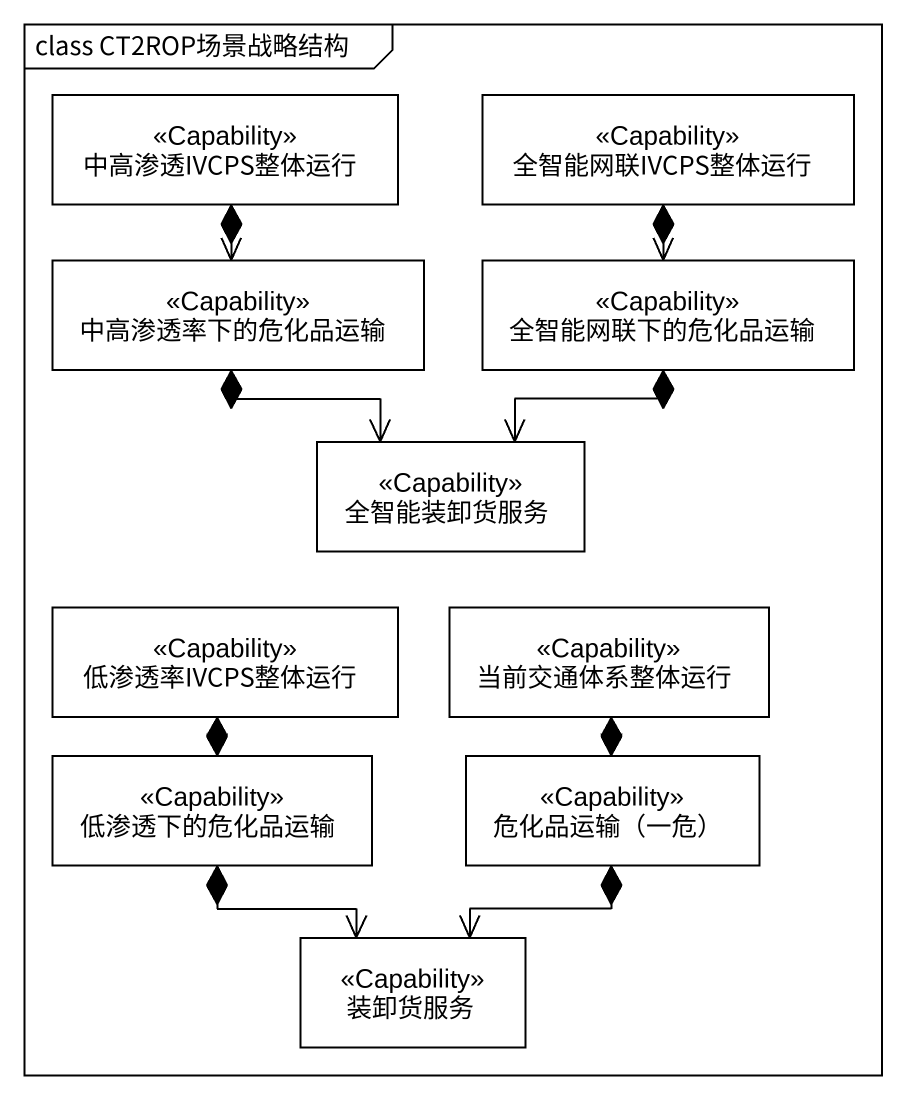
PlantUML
@startuml
mainframe class CT2ROP场景战略结构
hide circle
hide empty members
class 中高渗透IVCPS整体运行 <<Capability>>
class 全智能网联IVCPS整体运行 <<Capability>>
class 中高渗透率下的危化品运输 <<Capability>>
class 全智能网联下的危化品运输 <<Capability>>
class 全智能装卸货服务 <<Capability>>
class 低渗透率IVCPS整体运行 <<Capability>>
class 当前交通体系整体运行 <<Capability>>
class 低渗透下的危化品运输 <<Capability>>
class "危化品运输（一危）" as 危化品运输_一危 <<Capability>>
class 装卸货服务 <<Capability>>
中高渗透IVCPS整体运行 *--> 中高渗透率下的危化品运输
全智能网联IVCPS整体运行 *--> 全智能网联下的危化品运输
中高渗透率下的危化品运输 *--> 全智能装卸货服务
全智能网联下的危化品运输 *--> 全智能装卸货服务
低渗透率IVCPS整体运行 *--> 低渗透下的危化品运输
当前交通体系整体运行 *--> 危化品运输_一危
低渗透下的危化品运输 *--> 装卸货服务
危化品运输_一危 *--> 装卸货服务
@enduml
